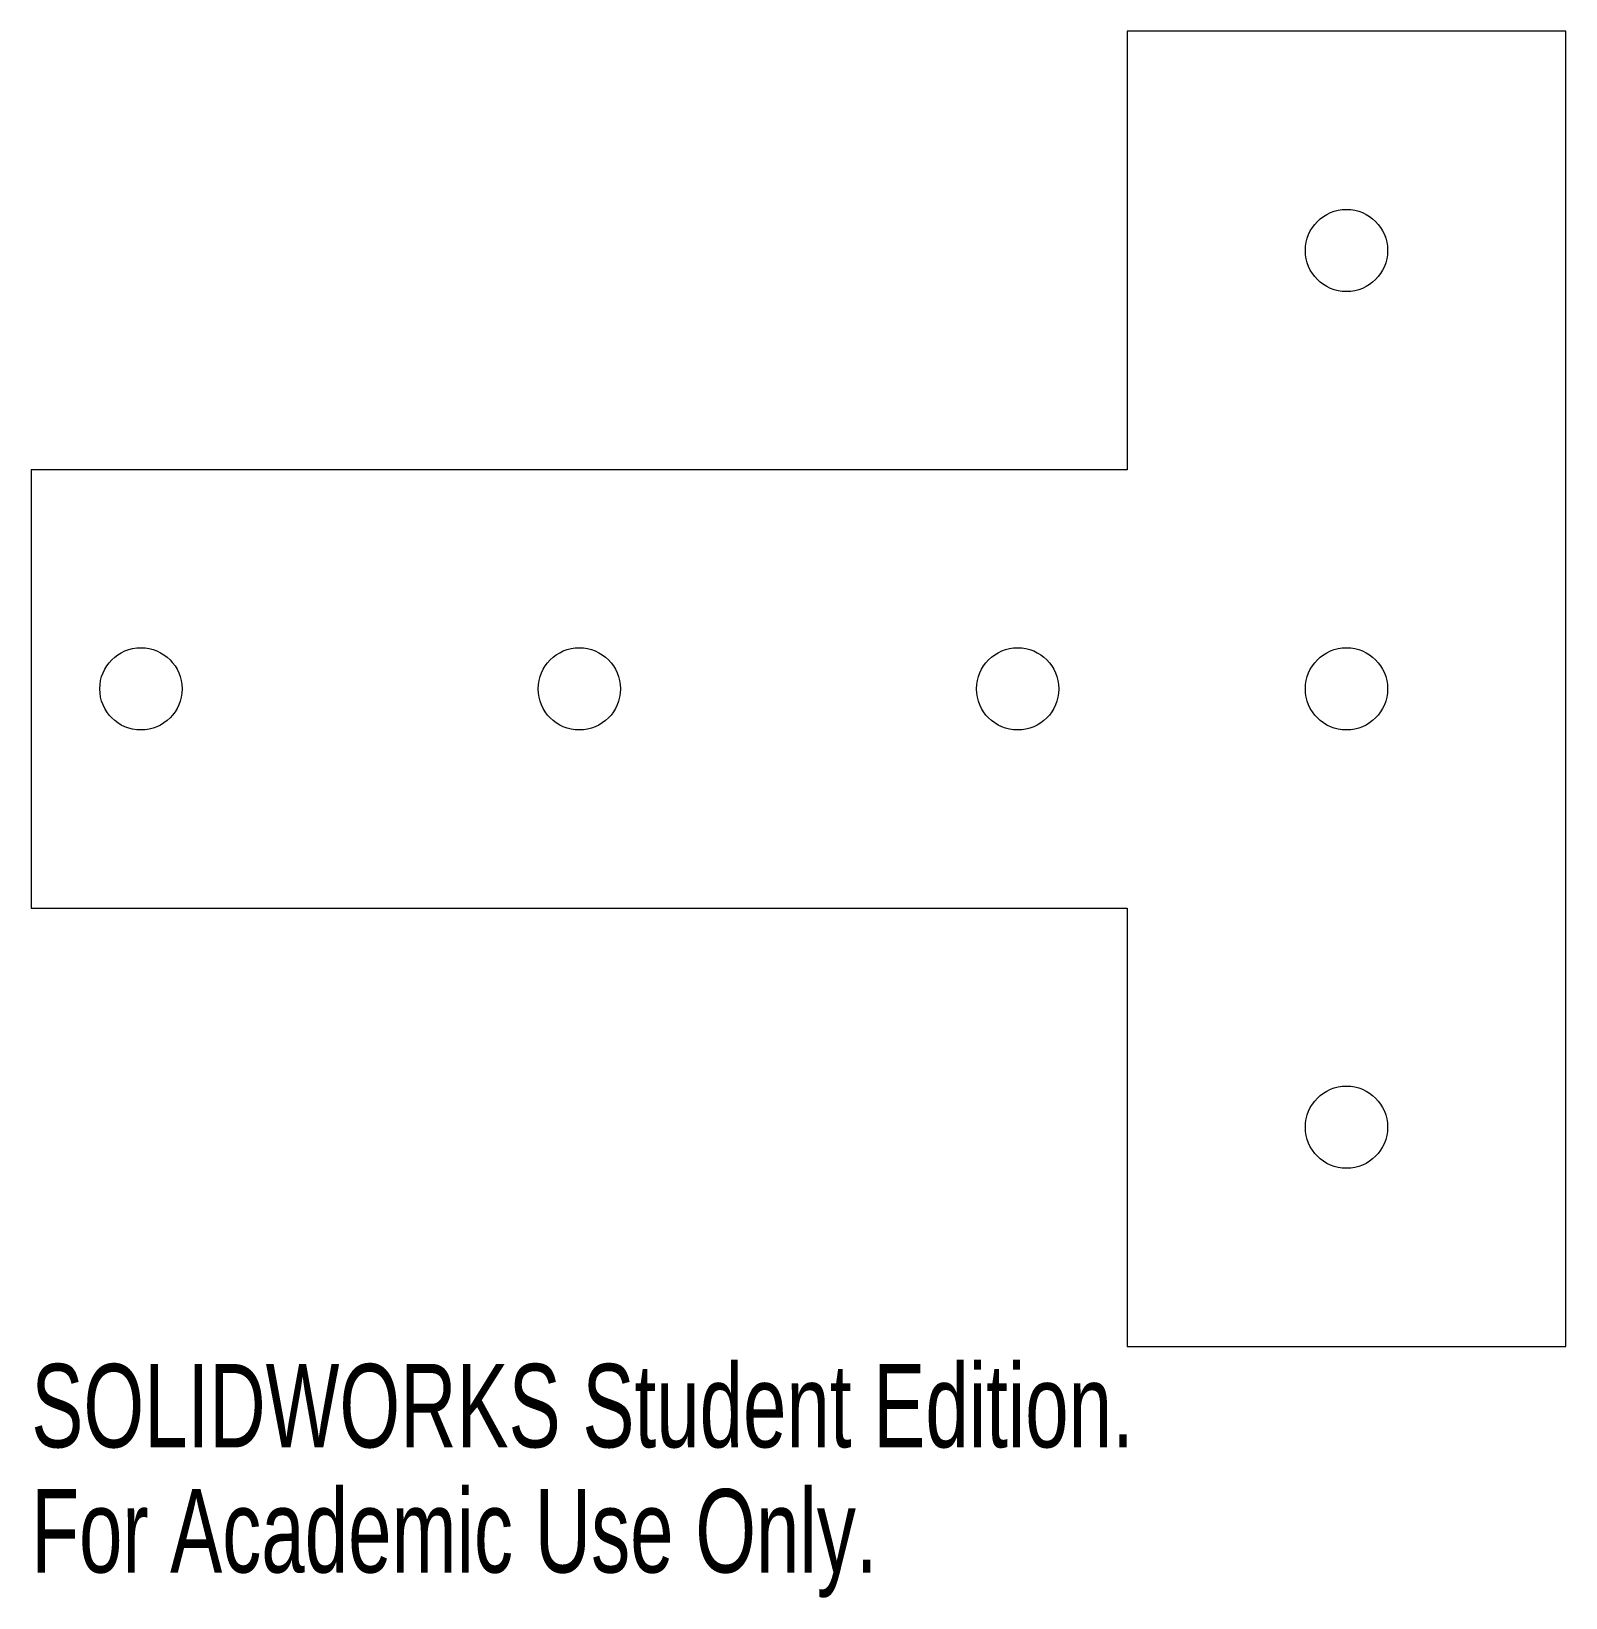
# Model space of a CAD drawing. Header units: inches. Extents: x -2.5 to 1, y -1.57 to 2.
import ezdxf

# ---------------------------------------------------------------- set-up
doc = ezdxf.new("R2010")
doc.units = ezdxf.units.IN
doc.header["$MEASUREMENT"] = 0
doc.styles.add('SLDTEXTSTYLE0', font='TXT', dxfattribs={"width": 0.7})

msp = doc.modelspace()

# ---------------------------------------------------------------- linework, layer by layer
at = {"color": 7, "linetype": 'Continuous', "lineweight": 15}
for p, q in [((1, 2), (0, 2)), ((0, 2), (0, 1)), ((1, -1), (1, 2)), ((0, 1), (-2.5, 1)), ((-2.5, 1), (-2.5, 0)), ((-2.5, 0), (0, 0)), ((0, 0), (0, -1)), ((0, -1), (1, -1))]:
    msp.add_line(p, q, dxfattribs=at)
for centre in [(0.5, 1.5), (-2.25, 0.5), (-1.25, 0.5), (-0.25, 0.5), (0.5, 0.5), (0.5, -0.5)]:
    msp.add_circle(centre, 0.0938, dxfattribs=at)

# ---------------------------------------------------------------- texts
at = {"color": 7, "linetype": 'Continuous', "char_height": 0.1903, "attachment_point": 1, "style": 'SLDTEXTSTYLE0'}
for s, insert in [('SOLIDWORKS Student Edition.', (-2.5, -1.0401)), ('For Academic Use Only.', (-2.5, -1.3256))]:
    msp.add_mtext(s, dxfattribs=dict(at, insert=insert))

doc.saveas('drawing.dxf')
